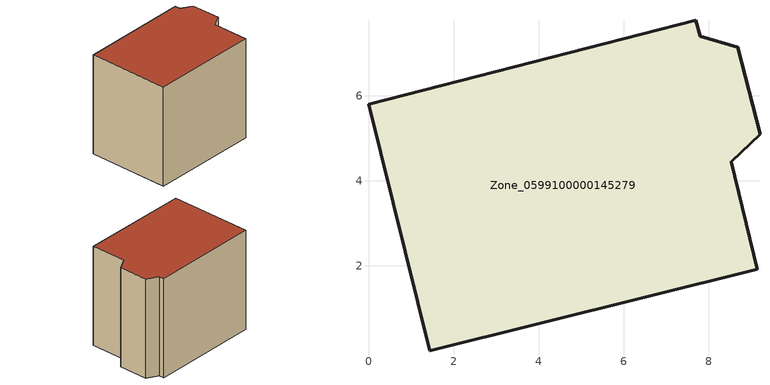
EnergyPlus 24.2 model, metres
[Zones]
Zone_0599100000145279
 floor ground (C_G): 9.14,1.92 1.44,0.01 0,5.8 7.69,7.77 7.79,7.39 8.68,7.14 9.2,5.09 8.53,4.45 z0
 wall outside (C_F): 7.69,7.77 0,5.8 1.44,0.01 9.14,1.92 8.53,4.45 9.2,5.09 8.68,7.14 7.79,7.39 7.69,7.77 z0:7.4
 roof outside (C_R): 1.44,0.01 9.14,1.92 8.53,4.45 9.2,5.09 8.68,7.14 7.79,7.39 7.69,7.77 0,5.8 z7.4
[BUILDING]
Pand.0599100000145279: North Axis=0; Terrain=City; Loads Convergence Tolerance Value=0.04; Temperature Convergence Tolerance Value=0.4; Solar Distribution=FullExterior; Maximum Number of Warmup Days=25; Minimum Number of Warmup Days=1
[Site:Location]
Rotterdam.The.Hague.AP_ZH_NLD Design_Conditions: Latitude=51.96; Longitude=4.45; Time Zone=1; Elevation=-4.5
[SITE:GROUNDTEMPERATURE:BUILDINGSURFACE]
18, 18, 18, 18, 18, 18, 18, 18, 18, 18, 18, 18
[MATERIAL] Thermal Absorptance=0.9; Solar Absorptance=0.7; Visible Absorptance=0.7
Name | Roughness | Thickness | Conductivity | Density | Specific Heat
G.TI.1946-1964 | MediumSmooth | 0.15 | 1 | 540 | 1210
F.TI.1946-1964 | Rough | 0.3 | 0.857143 | 1920 | 840
R.TI.1946-1964 | MediumRough | 0.2 | 0.277778 | 1500 | 1000
[CONSTRUCTION]
C_G: G.TI.1946-1964
C_F: F.TI.1946-1964
C_R: R.TI.1946-1964
[ZONE]
Zone_0599100000145279: Type=1; Multiplier=1; Ceiling Height=Autocalculate; Volume=Autocalculate; Floor Area=autocalculate; Part of Total Floor Area=Yes
[ZONEINFILTRATION:DESIGNFLOWRATE]
Infil_Zone_0599100000145279: Zone or ZoneList or Space or SpaceList=Zone_0599100000145279; Schedule=AlwaysOn; Design Flow Rate Calculation Method=Flow/Area; Flow Rate per Floor Area=0.003; Constant Term Coefficient=1; Temperature Term Coefficient=0; Velocity Term Coefficient=0; Velocity Squared Term Coefficient=0
[HVACTEMPLATE:ZONE:IDEALLOADSAIRSYSTEM]
Zone_0599100000145279: Maximum Heating Supply Air Temperature=50; Minimum Cooling Supply Air Temperature=13; Maximum Heating Supply Air Humidity Ratio=0.0156; Minimum Cooling Supply Air Humidity Ratio=0.0077; Heating Limit=NoLimit; Cooling Limit=NoLimit; Dehumidification Control Type=ConstantSensibleHeatRatio; Cooling Sensible Heat Ratio=0.7; Dehumidification Setpoint=60; Humidification Control Type=None; Humidification Setpoint=30; Outdoor Air Method=None; Outdoor Air Flow Rate per Person=0.00944; Outdoor Air Flow Rate per Zone Floor Area=0; Outdoor Air Flow Rate per Zone=0; Demand Controlled Ventilation Type=None; Outdoor Air Economizer Type=NoEconomizer; Heat Recovery Type=None; Sensible Heat Recovery Effectiveness=0.7; Latent Heat Recovery Effectiveness=0.65
[ZONECONTROL:THERMOSTAT]
ThermostatControl_Zone_0599100000145279: Zone or ZoneList=Zone_0599100000145279; Control Type Schedule=DualSetpointControlType; Control 1=Thermostat_Zone_0599100000145279; Temperature Difference Between Cutout And Setpoint=0
[THERMOSTATSETPOINT:DUALSETPOINT]
Thermostat_Zone_0599100000145279: Heating Setpoint Temperature Schedule=HeatingSetpoint_Zone_0599100000145279; Cooling Setpoint Temperature Schedule=CoolingSetpoint_Zone_0599100000145279
[SCHEDULE:COMPACT]
HeatingSetpoint_Zone_0599100000145279: Through: 12/31, For: AllDays, Until: 24:00, 21
CoolingSetpoint_Zone_0599100000145279: Through: 12/31, For: AllDays, Until: 24:00, 24
DualSetpointControlType: Through: 12/31, For: AllDays, Until: 24:00, 4
AlwaysOn: Through: 12/31, For: AllDays, Until: 24:00, 1
